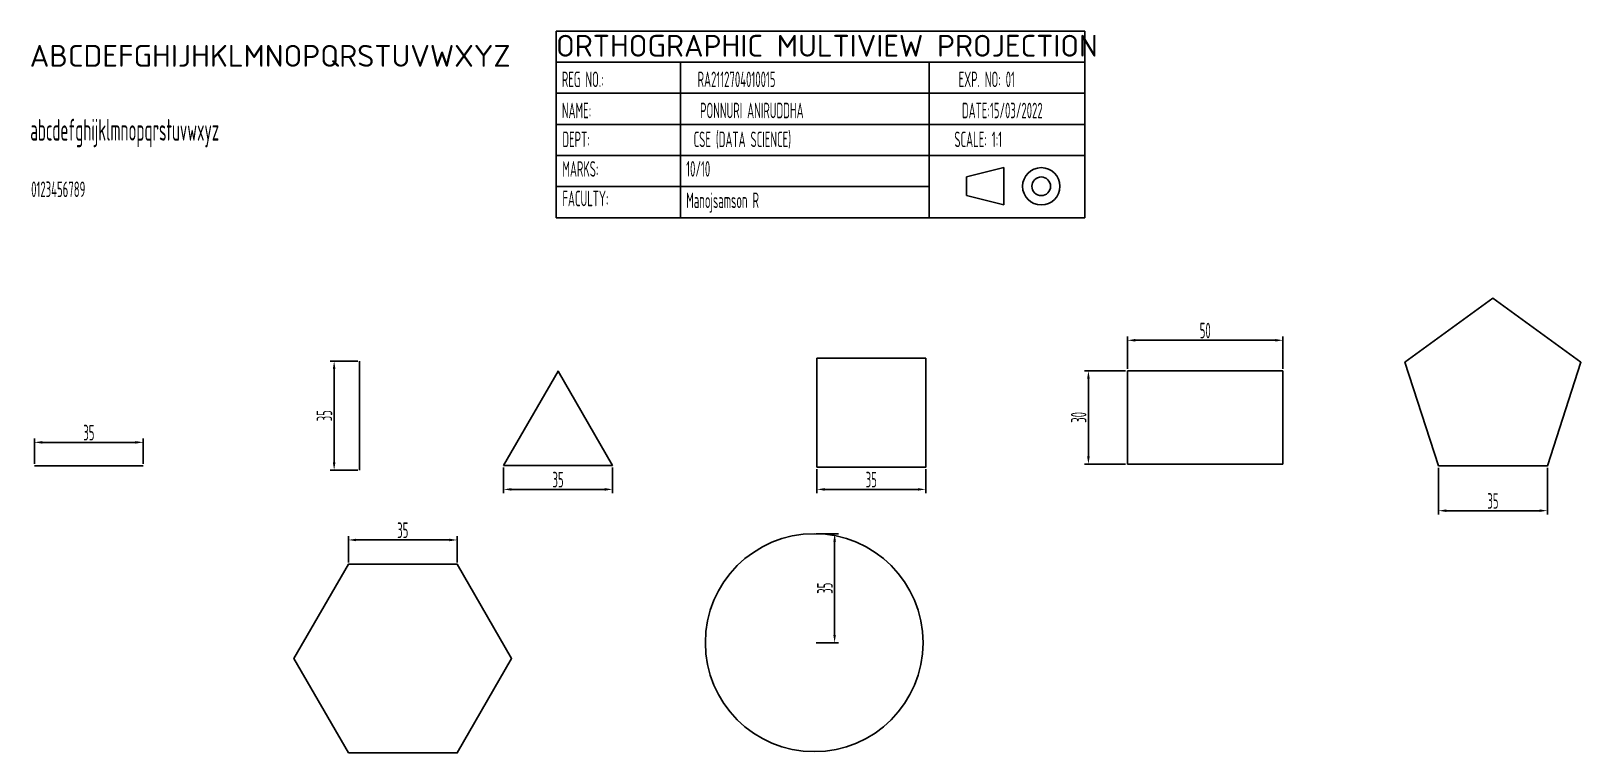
# Model space of a CAD drawing. Header units: millimetres. Extents: x 20 to 519, y 153 to 385.
import ezdxf

# ---------------------------------------------------------------- set-up
doc = ezdxf.new("R2010")
doc.units = ezdxf.units.MM
doc.styles.get("Standard").update_dxf_attribs({"font": 'isocpeur.ttf', "width": 0.5, "height": 5})
doc.dimstyles.new('ISO-25', dxfattribs={"dimtxt": 2.5, "dimasz": 2.5, "dimexe": 1.25, "dimexo": 0.625, "dimtad": 1, "dimtxsty": 'Standard', "dimcen": 2.5, "dimadec": 0, "dimazin": 0, "dimtfac": 1, "dimtmove": 0, "dimatfit": 3, "dimfxl": 1, "dimarcsym": 0})

# ---------------------------------------------------------------- blocks, each defined once
blk = doc.blocks.new('*D1')
at = {"color": 0, "lineweight": -2, "transparency": 16777216}
for p, q in [((122.55, 214.35), (122.55, 222.8)), ((125.05, 221.55), (155.05, 221.55)), ((157.55, 214.35), (157.55, 222.8))]:
    blk.add_line(p, q, dxfattribs=at)
at = {"color": 0, "transparency": 16777216}
for points in [[(125.05, 221.96), (125.05, 221.13), (122.55, 221.55)], [(155.05, 221.96), (155.05, 221.13), (157.55, 221.55)]]:
    blk.add_solid(points, dxfattribs=at)
at = {"layer": 'Defpoints', "color": 0, "transparency": 16777216}
for p in [(157.55, 221.55), (122.55, 213.72), (157.55, 213.72)]:
    blk.add_point(p, dxfattribs=at)
at = {"color": 0, "transparency": 16777216, "insert": (140.05, 224.67), "char_height": 5, "attachment_point": 5}
blk.add_mtext('35', dxfattribs=at)
blk = doc.blocks.new('*D2')
at = {"color": 0, "lineweight": -2, "transparency": 16777216}
for p, q in [((21.6, 245.96), (21.6, 254.17)), ((24.1, 252.92), (54.1, 252.92)), ((56.6, 245.96), (56.6, 254.17))]:
    blk.add_line(p, q, dxfattribs=at)
at = {"color": 0, "transparency": 16777216}
for points in [[(24.1, 253.33), (24.1, 252.5), (21.6, 252.92)], [(54.1, 253.33), (54.1, 252.5), (56.6, 252.92)]]:
    blk.add_solid(points, dxfattribs=at)
at = {"layer": 'Defpoints', "color": 0, "transparency": 16777216}
for p in [(56.6, 252.92), (21.6, 245.33), (56.6, 245.33)]:
    blk.add_point(p, dxfattribs=at)
at = {"color": 0, "transparency": 16777216, "insert": (39.1, 256.04), "char_height": 5, "attachment_point": 5}
blk.add_mtext('35', dxfattribs=at)
blk = doc.blocks.new('*D3')
at = {"color": 0, "lineweight": -2, "transparency": 16777216}
for p, q in [((125.55, 278.98), (116.73, 278.98)), ((117.98, 276.48), (117.98, 246.48)), ((125.55, 243.98), (116.73, 243.98))]:
    blk.add_line(p, q, dxfattribs=at)
at = {"color": 0, "transparency": 16777216}
for points in [[(117.57, 276.48), (118.4, 276.48), (117.98, 278.98)], [(117.57, 246.48), (118.4, 246.48), (117.98, 243.98)]]:
    blk.add_solid(points, dxfattribs=at)
at = {"layer": 'Defpoints', "color": 0, "transparency": 16777216}
for p in [(126.18, 278.98), (117.98, 243.98), (126.18, 243.98)]:
    blk.add_point(p, dxfattribs=at)
at = {"color": 0, "transparency": 16777216, "insert": (114.86, 261.48), "char_height": 5, "attachment_point": 5, "rotation": 90}
blk.add_mtext('35', dxfattribs=at)
blk = doc.blocks.new('*D4')
at = {"color": 0, "lineweight": -2, "transparency": 16777216}
for p, q in [((172.49, 244.88), (172.49, 236.55)), ((207.49, 244.88), (207.49, 236.55)), ((174.99, 237.8), (204.99, 237.8))]:
    blk.add_line(p, q, dxfattribs=at)
at = {"color": 0, "transparency": 16777216}
for points in [[(174.99, 238.22), (174.99, 237.38), (172.49, 237.8)], [(204.99, 238.22), (204.99, 237.38), (207.49, 237.8)]]:
    blk.add_solid(points, dxfattribs=at)
at = {"layer": 'Defpoints', "color": 0, "transparency": 16777216}
for p in [(172.49, 245.5), (207.49, 245.5), (207.49, 237.8)]:
    blk.add_point(p, dxfattribs=at)
at = {"color": 0, "transparency": 16777216, "insert": (189.99, 240.93), "char_height": 5, "attachment_point": 5}
blk.add_mtext('35', dxfattribs=at)
blk = doc.blocks.new('*D5')
at = {"color": 0, "lineweight": -2, "transparency": 16777216}
for p, q in [((273.22, 244.31), (273.22, 236.55)), ((308.22, 244.31), (308.22, 236.55)), ((275.72, 237.8), (305.72, 237.8))]:
    blk.add_line(p, q, dxfattribs=at)
at = {"color": 0, "transparency": 16777216}
for points in [[(275.72, 238.22), (275.72, 237.38), (273.22, 237.8)], [(305.72, 238.22), (305.72, 237.38), (308.22, 237.8)]]:
    blk.add_solid(points, dxfattribs=at)
at = {"layer": 'Defpoints', "color": 0, "transparency": 16777216}
for p in [(273.22, 244.93), (308.22, 244.93), (308.22, 237.8)]:
    blk.add_point(p, dxfattribs=at)
at = {"color": 0, "transparency": 16777216, "insert": (290.72, 240.93), "char_height": 5, "attachment_point": 5}
blk.add_mtext('35', dxfattribs=at)
blk = doc.blocks.new('*D6')
at = {"color": 0, "lineweight": -2, "transparency": 16777216}
for p, q in [((473.13, 244.74), (473.13, 229.71)), ((508.13, 244.74), (508.13, 229.71)), ((475.63, 230.96), (505.63, 230.96))]:
    blk.add_line(p, q, dxfattribs=at)
at = {"color": 0, "transparency": 16777216}
for points in [[(475.63, 231.37), (475.63, 230.54), (473.13, 230.96)], [(505.63, 231.37), (505.63, 230.54), (508.13, 230.96)]]:
    blk.add_solid(points, dxfattribs=at)
at = {"layer": 'Defpoints', "color": 0, "transparency": 16777216}
for p in [(473.13, 245.36), (508.13, 245.36), (508.13, 230.96)]:
    blk.add_point(p, dxfattribs=at)
at = {"color": 0, "transparency": 16777216, "insert": (490.63, 234.08), "char_height": 5, "attachment_point": 5}
blk.add_mtext('35', dxfattribs=at)
blk = doc.blocks.new('*D7')
at = {"color": 0, "lineweight": -2, "transparency": 16777216}
for p, q in [((272.99, 223.54), (280.18, 223.54)), ((278.93, 191.04), (278.93, 221.04)), ((272.99, 188.54), (280.18, 188.54))]:
    blk.add_line(p, q, dxfattribs=at)
at = {"color": 0, "transparency": 16777216}
for points in [[(278.51, 221.04), (279.34, 221.04), (278.93, 223.54)], [(278.51, 191.04), (279.34, 191.04), (278.93, 188.54)]]:
    blk.add_solid(points, dxfattribs=at)
at = {"layer": 'Defpoints', "color": 0, "transparency": 16777216}
for p in [(272.36, 223.54), (278.93, 223.54), (272.36, 188.54)]:
    blk.add_point(p, dxfattribs=at)
at = {"color": 0, "transparency": 16777216, "insert": (275.8, 206.04), "char_height": 5, "attachment_point": 5, "rotation": 90}
blk.add_mtext('35', dxfattribs=at)
blk = doc.blocks.new('*D8')
at = {"color": 0, "lineweight": -2, "transparency": 16777216}
for p, q in [((373.1, 276.55), (373.1, 286.96)), ((375.6, 285.71), (420.6, 285.71)), ((423.1, 276.55), (423.1, 286.96))]:
    blk.add_line(p, q, dxfattribs=at)
at = {"color": 0, "transparency": 16777216}
for points in [[(375.6, 286.13), (375.6, 285.29), (373.1, 285.71)], [(420.6, 286.13), (420.6, 285.29), (423.1, 285.71)]]:
    blk.add_solid(points, dxfattribs=at)
at = {"layer": 'Defpoints', "color": 0, "transparency": 16777216}
for p in [(423.1, 285.71), (373.1, 275.93), (423.1, 275.93)]:
    blk.add_point(p, dxfattribs=at)
at = {"color": 0, "transparency": 16777216, "insert": (398.1, 288.84), "char_height": 5, "attachment_point": 5}
blk.add_mtext('50', dxfattribs=at)
blk = doc.blocks.new('*D9')
at = {"color": 0, "lineweight": -2, "transparency": 16777216}
for p, q in [((372.47, 275.93), (359.29, 275.93)), ((360.54, 273.43), (360.54, 248.43)), ((372.47, 245.93), (359.29, 245.93))]:
    blk.add_line(p, q, dxfattribs=at)
at = {"color": 0, "transparency": 16777216}
for points in [[(360.12, 273.43), (360.96, 273.43), (360.54, 275.93)], [(360.12, 248.43), (360.96, 248.43), (360.54, 245.93)]]:
    blk.add_solid(points, dxfattribs=at)
at = {"layer": 'Defpoints', "color": 0, "transparency": 16777216}
for p in [(373.1, 275.93), (360.54, 245.93), (373.1, 245.93)]:
    blk.add_point(p, dxfattribs=at)
at = {"color": 0, "transparency": 16777216, "insert": (357.41, 260.93), "char_height": 5, "attachment_point": 5, "rotation": 90}
blk.add_mtext('30', dxfattribs=at)

msp = doc.modelspace()

# ---------------------------------------------------------------- linework, layer by layer
for p, q in [((189.346, 385.087), (189.346, 325.087)), ((359.346, 385.087), (189.346, 385.087)), ((359.346, 325.087), (359.346, 385.087)), ((359.346, 375.087), (189.346, 375.087)), ((229.346, 375.087), (229.346, 325.087)), ((309.346, 325.087), (309.346, 375.087)), ((359.346, 365.087), (189.346, 365.087)), ((359.346, 355.087), (189.346, 355.087)), ((359.346, 345.087), (189.346, 345.087)), ((321.334, 338.184), (333.298, 341.184)), ((333.298, 341.184), (333.298, 329.184)), ((333.298, 341.184), (333.298, 341.184)), ((309.346, 335.087), (189.346, 335.087)), ((321.334, 338.184), (321.334, 332.184)), ((333.298, 335.184), (333.298, 335.184)), ((321.334, 332.184), (333.298, 329.184)), ((333.298, 329.184), (333.298, 329.184)), ((345.371, 332.184), (345.371, 332.184)), ((189.346, 325.087), (359.346, 325.087)), ((126.178, 243.979), (126.178, 278.979)), ((423.095, 275.929), (373.095, 275.929)), ((373.095, 275.929), (373.095, 245.929)), ((423.095, 245.929), (423.095, 275.929)), ((21.604, 245.33), (56.604, 245.33)), ((373.095, 245.929), (373.095, 245.929)), ((373.095, 245.929), (423.095, 245.929))]:
    msp.add_line(p, q)
for points in [[(473.128, 245.361), (508.128, 245.361), (518.943, 278.648), (490.628, 299.221), (462.312, 278.648)], [(273.219, 244.931), (308.219, 244.931), (308.219, 279.931), (273.219, 279.931)], [(172.486, 245.501), (207.486, 245.501), (189.986, 275.812)], [(122.548, 153.102), (157.548, 153.102), (175.048, 183.413), (157.548, 213.724), (122.548, 213.724), (105.048, 183.413)]]:
    msp.add_lwpolyline(points, close=True)
for centre, radius in [((345.371, 335.184), 6), ((345.371, 335.184), 3), ((272.363, 188.542), 35)]:
    msp.add_circle(centre, radius)

# ---------------------------------------------------------------- texts
for s, p in [('ORTHOGRAPHIC MULTIVIEW PROJECTION', (189.346, 376.848)), ('ABCDEFGHIJHKLMNOPQRSTUVWXYZ', (20.095, 373.611))]:
    msp.add_text(s, height=7).set_placement(p)
at = {"width": 0.5}
for s, height, p in [('REG NO.:                   RA2112704010015                                     EXP. NO: 01', 5, (191.213, 367.054)), ('NAME:                      PONNURI ANIRUDDHA                                DATE:15/03/2022', 5, (191.213, 357.05)), ('abcdefghijklmnopqrstuvwxyz', 7, (20.247, 349.855)), ('DEPT:                     CSE (DATA SCIENCE)                                 SCALE: 1:1', 5, (191.369, 347.776)), ('MARKS:', 5, (191.369, 338.276)), ('10/10', 5, (231.191, 338.293)), ('0123456789', 5, (20.552, 331.733)), ('FACULTY:', 5, (191.369, 328.776)), ('Manojsamson R', 5, (231.191, 328.188))]:
    msp.add_text(s, height=height, dxfattribs=at).set_placement(p)

# ---------------------------------------------------------------- dimensions: what is measured, and where the dimension line sits
for base, p1, p2, picture, middle in [((423.095, 285.712), (373.095, 275.929), (423.095, 275.929), '*D8', (398.095, 288.837)), ((56.604, 252.916), (21.604, 245.33), (56.604, 245.33), '*D2', (39.104, 256.041)), ((207.486, 237.801), (172.486, 245.501), (207.486, 245.501), '*D4', (189.986, 240.926)), ((308.219, 237.801), (273.219, 244.931), (308.219, 244.931), '*D5', (290.719, 240.926)), ((508.128, 230.957), (473.128, 245.361), (508.128, 245.361), '*D6', (490.628, 234.082)), ((157.548, 221.546), (122.548, 213.724), (157.548, 213.724), '*D1', (140.048, 224.671))]:
    dim = msp.add_linear_dim(base=base, p1=p1, p2=p2, dimstyle='ISO-25')
    dim.commit()
    dim.dimension.update_dxf_attribs({"geometry": picture, "text_midpoint": middle})
for base, p1, p2, picture, middle in [((117.983, 243.979), (126.178, 278.979), (126.178, 243.979), '*D3', (114.858, 261.479)), ((360.539, 245.929), (373.095, 275.929), (373.095, 245.929), '*D9', (357.414, 260.929)), ((278.926, 223.542), (272.363, 188.542), (272.363, 223.542), '*D7', (275.801, 206.042))]:
    dim = msp.add_linear_dim(base=base, p1=p1, p2=p2, angle=90, dimstyle='ISO-25')
    dim.commit()
    dim.dimension.update_dxf_attribs({"geometry": picture, "text_midpoint": middle})

doc.saveas('drawing.dxf')
